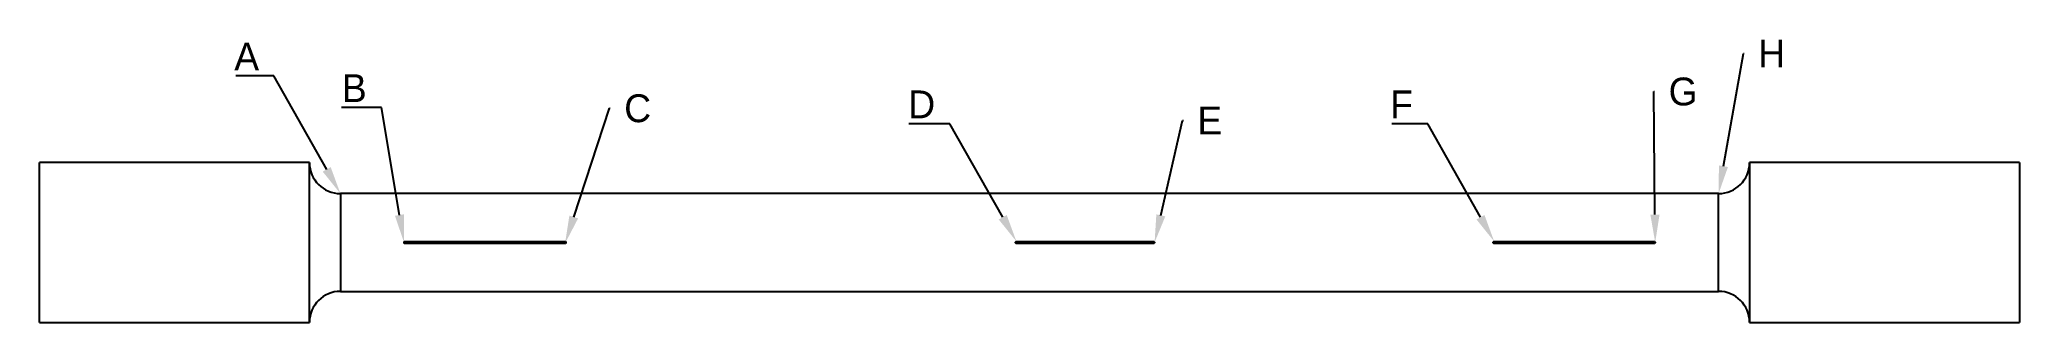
# Model space of a CAD drawing. Header units: millimetres. Extents: x -748 to 118, y -35 to 89.
import ezdxf
from ezdxf import colors
from ezdxf.entities.mleader import LeaderData, LeaderLine
from ezdxf.math import Vec2, Vec3

# ---------------------------------------------------------------- set-up
doc = ezdxf.new("R2010")
doc.units = ezdxf.units.MM

msp = doc.modelspace()

# ---------------------------------------------------------------- linework, layer by layer
at = {"color": 7, "linetype": 'Continuous', "lineweight": 25}
for p, q in [((-630, 35), (-748.02, 35)), ((-748.02, -35), (-748.02, 35)), ((-630, -35), (-630, 35)), ((118.02, 35), (0, 35)), ((0, 35), (0, -35)), ((118.02, 35), (118.02, -35)), ((-13.58, 21.39), (-616.42, 21.39)), ((-616.42, 21.39), (-616.42, -21.39)), ((-13.58, -21.39), (-13.58, 21.39)), ((-588.17, 0.43), (-518.17, 0.43)), ((-320.71, 0.43), (-260.71, 0.43)), ((-111.72, 0.43), (-41.72, 0.43)), ((-518.17, -0.43), (-588.17, -0.43)), ((-260.71, -0.43), (-320.71, -0.43)), ((-41.72, -0.43), (-111.72, -0.43)), ((-616.42, -21.39), (-13.58, -21.39)), ((-748.02, -35), (-630, -35)), ((0, -35), (118.02, -35))]:
    msp.add_line(p, q, dxfattribs=at)
for centre, start, end in [((-616.42, 34.97), 180, 270), ((-13.58, 34.97), 270, 0), ((-616.42, -34.97), 90, 180), ((-13.58, -34.97), 0, 90)]:
    msp.add_arc(centre, 13.58, start, end, dxfattribs=at)
for points in [[(-588.17, -0.43), (-588.29, -0.43), (-588.4, -0.38), (-588.56, -0.22), (-588.61, -0.11), (-588.61, 0.11), (-588.56, 0.22), (-588.4, 0.38), (-588.29, 0.43), (-588.17, 0.43)], [(-518.17, 0.43), (-518.06, 0.43), (-517.95, 0.38), (-517.79, 0.23), (-517.75, 0.11), (-517.74, -0.11), (-517.79, -0.22), (-517.95, -0.38), (-518.06, -0.43), (-518.17, -0.43)], [(-320.71, -0.43), (-320.82, -0.43), (-320.93, -0.38), (-321.09, -0.22), (-321.14, -0.11), (-321.14, 0.11), (-321.09, 0.22), (-320.93, 0.38), (-320.82, 0.43), (-320.71, 0.43)], [(-260.71, 0.43), (-260.6, 0.43), (-260.48, 0.38), (-260.33, 0.22), (-260.28, 0.11), (-260.28, -0.11), (-260.32, -0.22), (-260.48, -0.38), (-260.6, -0.43), (-260.71, -0.43)], [(-111.72, -0.43), (-111.83, -0.43), (-111.94, -0.38), (-112.1, -0.22), (-112.15, -0.11), (-112.15, 0.11), (-112.1, 0.22), (-111.94, 0.38), (-111.83, 0.43), (-111.72, 0.43)], [(-41.72, 0.43), (-41.6, 0.43), (-41.49, 0.38), (-41.33, 0.23), (-41.29, 0.11), (-41.29, -0.11), (-41.33, -0.22), (-41.49, -0.38), (-41.6, -0.43), (-41.72, -0.43)]]:
    msp.add_open_spline(points, degree=3, knots=[0, 0, 0, 0, 0.25, 0.25, 0.5, 0.5, 0.75, 0.75, 1, 1, 1, 1], dxfattribs=at)

# ---------------------------------------------------------------- leaders
ml = msp.add_multileader_mtext('Standard')
ml.set_content('A', color=256)
ml.set_leader_properties()
ml.build(insert=Vec2(0, 0))
ml.multileader.update_dxf_attribs({"text_right_attachment_type": 6, "dogleg_length": 0.36, "arrow_head_size": 12.19})
ctx = ml.context
ctx.base_point, ctx.char_height, ctx.arrow_head_size, ctx.landing_gap_size, ctx.plane_origin = Vec3(-666.2, 81.43), 12.19, 12.19, 6.1, Vec3(-616.43, 21.39)
ctx.right_attachment, ctx.text_align_type = 6, 2
notes = []
notes.append((ctx, [(1, (1, 1, 0), (-645.52, 72.9), (-1, 0), 0.36, [(0, [(-616.43, 21.39)], 0, [])])]))
ctx.mtext.insert, ctx.mtext.alignment, ctx.mtext.flow_direction = Vec3(-651.98, 87.53), 3, 5
ml = msp.add_multileader_mtext('Standard')
ml.set_content('H', color=256)
ml.set_leader_properties()
ml.build(insert=Vec2(0, 0))
ml.multileader.update_dxf_attribs({"text_right_attachment_type": 6, "dogleg_length": 0.36, "arrow_head_size": 12.19})
ctx = ml.context
ctx.base_point, ctx.char_height, ctx.arrow_head_size, ctx.landing_gap_size, ctx.plane_origin = Vec3(-2.35, 82.74), 12.19, 12.19, 6.1, Vec3(-13.57, 21.39)
ctx.right_attachment = 6
notes.append((ctx, [(0, (1, 1, 0), (-2.71, 82.74), (1, 0), 0.36, [(0, [(-13.57, 21.39)], 0, [])])]))
ctx.mtext.insert, ctx.mtext.flow_direction = Vec3(3.75, 88.84), 5
ml = msp.add_multileader_mtext('Standard')
ml.set_content('B', color=256)
ml.set_leader_properties()
ml.build(insert=Vec2(0, 0))
ml.multileader.update_dxf_attribs({"text_right_attachment_type": 6, "dogleg_length": 0.36, "arrow_head_size": 12.19})
ctx = ml.context
ctx.base_point, ctx.char_height, ctx.arrow_head_size, ctx.landing_gap_size, ctx.plane_origin = Vec3(-619.16, 67.57), 12.19, 12.19, 6.1, Vec3(-588.6, 0)
ctx.right_attachment, ctx.text_align_type = 6, 2
notes.append((ctx, [(1, (1, 1, 0), (-598.47, 59.04), (-1, 0), 0.36, [(0, [(-588.6, 0)], 0, [])])]))
ctx.mtext.insert, ctx.mtext.alignment, ctx.mtext.flow_direction = Vec3(-604.93, 73.67), 3, 5
ml = msp.add_multileader_mtext('Standard')
ml.set_content('G', color=256)
ml.set_leader_properties()
ml.build(insert=Vec2(0, 0))
ml.multileader.update_dxf_attribs({"text_right_attachment_type": 6, "dogleg_length": 0.36, "arrow_head_size": 12.19})
ctx = ml.context
ctx.base_point, ctx.char_height, ctx.arrow_head_size, ctx.landing_gap_size, ctx.plane_origin = Vec3(-41.53, 66.1), 12.19, 12.19, 6.1, Vec3(-41.29, 0)
ctx.right_attachment = 6
notes.append((ctx, [(0, (1, 1, 0), (-41.89, 66.1), (1, 0), 0.36, [(0, [(-41.29, 0)], 0, [])])]))
ctx.mtext.insert, ctx.mtext.flow_direction = Vec3(-35.43, 72.2), 5
ml = msp.add_multileader_mtext('Standard')
ml.set_content('C', color=256)
ml.set_leader_properties()
ml.build(insert=Vec2(0, 0))
ml.multileader.update_dxf_attribs({"text_right_attachment_type": 6, "dogleg_length": 0.36, "arrow_head_size": 12.19})
ctx = ml.context
ctx.base_point, ctx.char_height, ctx.arrow_head_size, ctx.landing_gap_size, ctx.plane_origin = Vec3(-498.4, 58.76), 12.19, 12.19, 6.1, Vec3(-518.17, -0.43)
ctx.right_attachment = 6
notes.append((ctx, [(0, (1, 1, 0), (-498.76, 58.76), (1, 0), 0.36, [(0, [(-518.17, -0.43)], 0, [])])]))
ctx.mtext.insert, ctx.mtext.flow_direction = Vec3(-492.3, 64.86), 5
ml = msp.add_multileader_mtext('Standard')
ml.set_content('D', color=256)
ml.set_leader_properties()
ml.build(insert=Vec2(0, 0))
ml.multileader.update_dxf_attribs({"text_right_attachment_type": 6, "dogleg_length": 0.36, "arrow_head_size": 12.19})
ctx = ml.context
ctx.base_point, ctx.char_height, ctx.arrow_head_size, ctx.landing_gap_size, ctx.plane_origin = Vec3(-370.49, 60.47), 12.19, 12.19, 6.1, Vec3(-320.71, 0.43)
ctx.right_attachment, ctx.text_align_type = 6, 2
notes.append((ctx, [(1, (1, 1, 0), (-349.81, 51.94), (-1, 0), 0.36, [(0, [(-320.71, 0.43)], 0, [])])]))
ctx.mtext.insert, ctx.mtext.alignment, ctx.mtext.flow_direction = Vec3(-356.26, 66.57), 3, 5
ml = msp.add_multileader_mtext('Standard')
ml.set_content('F', color=256)
ml.set_leader_properties()
ml.build(insert=Vec2(0, 0))
ml.multileader.update_dxf_attribs({"text_right_attachment_type": 6, "dogleg_length": 0.36, "arrow_head_size": 12.19})
ctx = ml.context
ctx.base_point, ctx.char_height, ctx.arrow_head_size, ctx.landing_gap_size, ctx.plane_origin = Vec3(-161.5, 60.47), 12.19, 12.19, 6.1, Vec3(-111.72, 0.43)
ctx.right_attachment, ctx.text_align_type = 6, 2
notes.append((ctx, [(1, (1, 1, 0), (-140.82, 51.94), (-1, 0), 0.36, [(0, [(-111.72, 0.43)], 0, [])])]))
ctx.mtext.insert, ctx.mtext.alignment, ctx.mtext.flow_direction = Vec3(-147.27, 66.57), 3, 5
ml = msp.add_multileader_mtext('Standard')
ml.set_content('E', color=256)
ml.set_leader_properties()
ml.build(insert=Vec2(0, 0))
ml.multileader.update_dxf_attribs({"text_right_attachment_type": 6, "dogleg_length": 0.36, "arrow_head_size": 12.19})
ctx = ml.context
ctx.base_point, ctx.char_height, ctx.arrow_head_size, ctx.landing_gap_size, ctx.plane_origin = Vec3(-247.68, 53.38), 12.19, 12.19, 6.1, Vec3(-260.28, 0)
ctx.right_attachment = 6
notes.append((ctx, [(0, (1, 1, 0), (-248.04, 53.38), (1, 0), 0.36, [(0, [(-260.28, 0)], 0, [])])]))
ctx.mtext.insert, ctx.mtext.flow_direction = Vec3(-241.59, 59.48), 5
for ctx, leaders in notes:
    for number, flags, end, landing, length, lines in leaders:
        leader = LeaderData()
        leader.index, (leader.has_last_leader_line, leader.has_dogleg_vector, leader.attachment_direction) = number, flags
        leader.last_leader_point, leader.dogleg_vector, leader.dogleg_length = Vec3(end), Vec3(landing), length
        for number, points, colour, breaks in lines:
            line = LeaderLine()
            line.index, line.vertices, line.color, line.breaks = number, Vec3.list(points), colors.encode_raw_color(colour), breaks
            leader.lines.append(line)
        ctx.leaders.append(leader)

doc.saveas('drawing.dxf')
